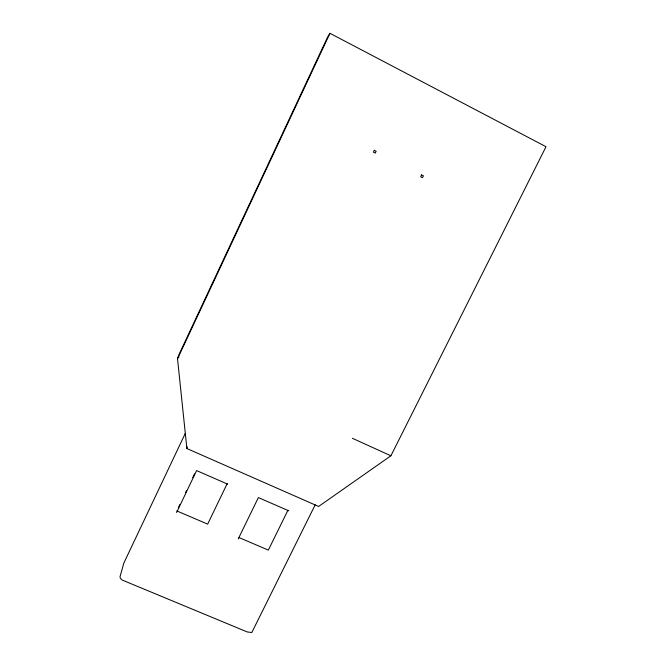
<?xml version="1.0" encoding="UTF-8"?>
<svg xmlns="http://www.w3.org/2000/svg" width="666" height="666" viewBox="0 0 666 666"><rect width="100%" height="100%" fill="white"/><g stroke="black" fill="none" stroke-linecap="round" stroke-linejoin="round"><path stroke-width="1" d="M186.888 448.534L177.531 358.799L178.546 355.511L327.514 37.313L329.945 33.3L546.012 146.72L390.9 455.794L318.614 506.46L186.888 448.534L187.154 446.811M177.531 358.799L329.945 33.3M185.265 433.416L123.884 562.961L119.988 576.814L120.404 578.329L122.236 580.069L247.203 631.942L251.823 632.525L315.16 504.853M178.596 507.226L179.928 504.445M185.681 492.39L186.572 490.534M192.765 477.555L194.539 473.851M176.582 512.529L196.612 470.596L227.664 484.157M227.198 483.624L207.659 524.134L176.831 510.93M238.237 538.902L258.375 497.569L288.769 510.83M287.97 510.189L268.34 550.108L239.102 537.595M352.406 438.295L390.9 455.794M178.546 355.511L178.763 357.575M374.3 150.316L373.401 152.181L375.241 153.113L376.132 151.257L374.3 150.316M421.595 174.925L420.696 176.756L422.502 177.672L423.401 175.841L421.595 174.925"/></g></svg>
